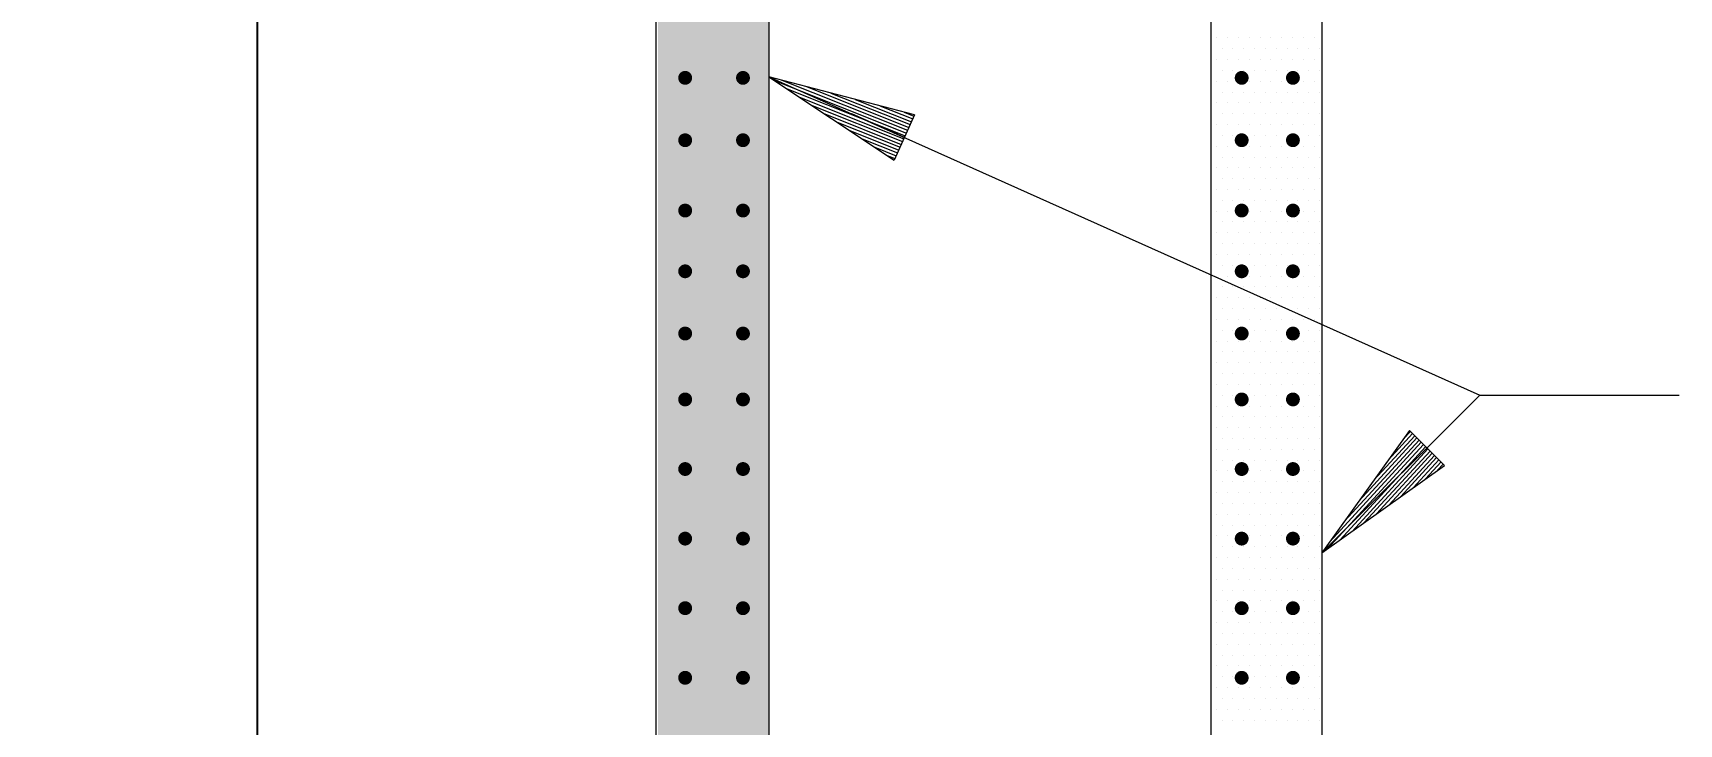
# Model space of a CAD drawing. Header units: feet. Extents: x 57903 to 63568, y -124112 to -112262.
# Drawn here: x 60198.5 to 60283.6, y -123985.6 to -123949.9 of the extents above; entities that cross this region are included whole.
import ezdxf

# ---------------------------------------------------------------- set-up
doc = ezdxf.new("R2010")
doc.units = ezdxf.units.FT
doc.header["$LTSCALE"] = 30
doc.header["$MEASUREMENT"] = 0
doc.layers.add('DIMS', color=137, linetype='Continuous', lineweight=15)
doc.layers.add('L1', color=251, linetype='Continuous', lineweight=13)
doc.styles.add('ARCH', font='ARCHITXT.SHX')
doc.dimstyles.new('ARCHITECTURAL', dxfattribs={"dimtxt": 3.5, "dimasz": 3.5, "dimexe": 4, "dimexo": 2, "dimgap": 1.5, "dimtad": 1, "dimdec": 1, "dimzin": 3, "dimdsep": 46, "dimlunit": 4, "dimtxsty": 'ARCH', "dimblk": 'DOT', "dimcen": 0.0625, "dimadec": 0, "dimazin": 0, "dimtfac": 1, "dimtdec": 1, "dimtix": 1, "dimtofl": 0, "dimtmove": 1, "dimatfit": 2, "dimldrblk": 'DOTSMALL', "dimfxl": 1, "dimtolj": 1, "dimtzin": 0, "dimarcsym": 0})

# ---------------------------------------------------------------- blocks, each defined once
blk = doc.blocks.new('_Dot')
at = {"layer": 'DIMS', "color": 0, "lineweight": -2}
blk.add_line((-0.5, 0), (-1, 0), dxfattribs=at)
at = {"layer": 'DIMS', "color": 0, "const_width": 0.5}
blk.add_lwpolyline([(-0.25, 0, 1), (0.25, 0, 1)], format="xyb", close=True, dxfattribs=at)
blk = doc.blocks.new('*D617')
at = {"layer": 'Defpoints', "color": 0, "transparency": 16777216}
for p in [(60210.122, -123819.725), (60233.593, -123819.725), (60230.922, -123995.465)]:
    blk.add_point(p, dxfattribs=at)
at = {"layer": 'DIMS', "color": 0, "lineweight": -2, "transparency": 16777216}
for p, q in [((60231.593, -123819.725), (60206.122, -123819.725)), ((60210.122, -123991.965), (60210.122, -123823.225)), ((60228.922, -123995.465), (60206.122, -123995.465))]:
    blk.add_line(p, q, dxfattribs=at)
at = {"layer": 'DIMS', "color": 0, "lineweight": -2, "transparency": 16777216, "xscale": 3.5, "yscale": 3.5, "zscale": 3.5}
for p, rotation in [((60210.122, -123819.725), 90), ((60210.122, -123995.465), 270)]:
    blk.add_blockref('_Dot', p, dxfattribs=dict(at, rotation=rotation))
at = {"layer": 'DIMS', "color": 0, "transparency": 16777216, "insert": (60207.612, -123905.518), "char_height": 3.5, "attachment_point": 5, "rotation": 90, "style": 'ARCH'}
blk.add_mtext('\\A1;10\'-0" MAX. HEIGHT\\P ', dxfattribs=at)
blk = doc.blocks.new('_DotSmall')
at = {"layer": 'DIMS', "color": 0, "const_width": 0.5}
blk.add_lwpolyline([(-0.0625, 0, 1), (0.0625, 0, 1)], format="xyb", close=True, dxfattribs=at)
blk = doc.blocks.new('*D621')
at = {"layer": 'Defpoints', "color": 0, "transparency": 16777216}
for p in [(60189.045, -123778.689), (60230.727, -123778.689), (60230.922, -123995.465)]:
    blk.add_point(p, dxfattribs=at)
at = {"layer": 'DIMS', "color": 0, "lineweight": -2, "transparency": 16777216}
for p, q in [((60228.727, -123778.689), (60185.045, -123778.689)), ((60189.045, -123991.965), (60189.045, -123782.189)), ((60228.922, -123995.465), (60185.045, -123995.465))]:
    blk.add_line(p, q, dxfattribs=at)
at = {"layer": 'DIMS', "color": 0, "lineweight": -2, "transparency": 16777216, "xscale": 3.5, "yscale": 3.5, "zscale": 3.5}
for p, rotation in [((60189.045, -123778.689), 90), ((60189.045, -123995.465), 270)]:
    blk.add_blockref('_Dot', p, dxfattribs=dict(at, rotation=rotation))
at = {"layer": 'DIMS', "color": 0, "transparency": 16777216, "insert": (60185.461, -123905.518), "char_height": 3.5, "attachment_point": 5, "rotation": 90, "style": 'ARCH'}
blk.add_mtext('\\A1;12\'-0" MAX. TOTAL WALL HEIGHT', dxfattribs=at)

msp = doc.modelspace()

# ---------------------------------------------------------------- hatches: boundary and pattern name
at = {"layer": 'DIMS'}
h = msp.add_hatch(dxfattribs=at)
h.set_pattern_fill('ANSI31', color=256, scale=1.279579, angle=-251.55914, style=0)
h.set_pattern_definition([(158.281613, (60060.16986, -123195.33722), (0.059187733, 0.148593384), [])])
h.paths.add_polyline_path([(60236.546, -123952.122), (60243.029, -123956.429), (60244.075, -123954.094)])
h = msp.add_hatch(dxfattribs=at)
h.set_pattern_fill('ANSI31', color=256, scale=1.279579, angle=-182.42038, style=0)
h.set_pattern_definition([(227.420376, (59495.13914, -123872.05754), (-0.117775334, 0.108222697), [])])
h.paths.add_polyline_path([(60265.122, -123976.739), (60271.455, -123972.215), (60269.646, -123970.406)])
at = {"layer": 'L1'}
h = msp.add_hatch(dxfattribs=at)
h.set_pattern_fill('DOTS', color=256, scale=8.957056, angle=360)
h.set_pattern_definition([(0, (15860.121, -66486.11737), (0.279908009, 0.5598160176), [0, -0.5598160176])])
h.paths.add_polyline_path([(60236.546, -123936.89), (60230.813, -123936.87), (60230.813, -124016.125), (60236.546, -124016.125)])

# ---------------------------------------------------------------- linework, layer by layer
at = {"layer": 'DIMS'}
for p, q in [((60236.546, -123952.122), (60273.278, -123968.583)), ((60236.546, -123952.122), (60243.029, -123956.429)), ((60244.075, -123954.094), (60236.546, -123952.122)), ((60244.075, -123954.094), (60243.029, -123956.429)), ((60265.226, -123976.635), (60273.278, -123968.583)), ((60273.278, -123968.583), (60283.578, -123968.583)), ((60269.646, -123970.406), (60265.122, -123976.739)), ((60269.646, -123970.406), (60271.455, -123972.215)), ((60265.122, -123976.739), (60271.455, -123972.215))]:
    msp.add_line(p, q, dxfattribs=at)
msp.add_lwpolyline([(60243.552, -123955.262), (60240.828, -123954.041)], dxfattribs=at)
at = {"layer": 'L1'}
for p, q in [((60230.727, -123988.445), (60230.727, -123910.807)), ((60236.546, -123937.353), (60236.546, -123988.445)), ((60259.389, -123937.353), (60259.389, -123988.445)), ((60265.122, -123937.353), (60265.122, -124016.125)), ((60259.409, -123950.672), (60259.409, -123950.672)), ((60259.689, -123950.112), (60259.689, -123950.112)), ((60259.969, -123950.672), (60259.969, -123950.672)), ((60260.249, -123950.112), (60260.249, -123950.112)), ((60260.529, -123950.672), (60260.529, -123950.672)), ((60260.809, -123950.112), (60260.809, -123950.112)), ((60261.089, -123950.672), (60261.089, -123950.672)), ((60261.369, -123950.112), (60261.369, -123950.112)), ((60261.649, -123950.672), (60261.649, -123950.672)), ((60261.928, -123950.112), (60261.928, -123950.112)), ((60262.208, -123950.672), (60262.208, -123950.672)), ((60262.488, -123950.112), (60262.488, -123950.112)), ((60262.768, -123950.672), (60262.768, -123950.672)), ((60263.048, -123950.112), (60263.048, -123950.112)), ((60263.328, -123950.672), (60263.328, -123950.672)), ((60263.608, -123950.112), (60263.608, -123950.112)), ((60263.888, -123950.672), (60263.888, -123950.672)), ((60264.168, -123950.112), (60264.168, -123950.112)), ((60264.448, -123950.672), (60264.448, -123950.672)), ((60264.728, -123950.112), (60264.728, -123950.112)), ((60265.007, -123950.672), (60265.007, -123950.672)), ((60259.689, -123951.232), (60259.689, -123951.232)), ((60260.249, -123951.232), (60260.249, -123951.232)), ((60260.809, -123951.232), (60260.809, -123951.232)), ((60261.369, -123951.232), (60261.369, -123951.232)), ((60261.928, -123951.232), (60261.928, -123951.232)), ((60262.488, -123951.232), (60262.488, -123951.232)), ((60263.048, -123951.232), (60263.048, -123951.232)), ((60263.608, -123951.232), (60263.608, -123951.232)), ((60264.168, -123951.232), (60264.168, -123951.232)), ((60264.728, -123951.232), (60264.728, -123951.232)), ((60259.409, -123951.791), (60259.409, -123951.791)), ((60259.689, -123952.351), (60259.689, -123952.351)), ((60259.969, -123951.791), (60259.969, -123951.791)), ((60260.249, -123952.351), (60260.249, -123952.351)), ((60260.529, -123951.791), (60260.529, -123951.791)), ((60260.809, -123952.351), (60260.809, -123952.351)), ((60261.089, -123951.791), (60261.089, -123951.791)), ((60261.369, -123952.351), (60261.369, -123952.351)), ((60261.649, -123951.791), (60261.649, -123951.791)), ((60261.928, -123952.351), (60261.928, -123952.351)), ((60262.208, -123951.791), (60262.208, -123951.791)), ((60262.488, -123952.351), (60262.488, -123952.351)), ((60262.768, -123951.791), (60262.768, -123951.791)), ((60263.048, -123952.351), (60263.048, -123952.351)), ((60263.328, -123951.791), (60263.328, -123951.791)), ((60263.608, -123952.351), (60263.608, -123952.351)), ((60263.888, -123951.791), (60263.888, -123951.791)), ((60264.168, -123952.351), (60264.168, -123952.351)), ((60264.448, -123951.791), (60264.448, -123951.791)), ((60264.728, -123952.351), (60264.728, -123952.351)), ((60265.007, -123951.791), (60265.007, -123951.791)), ((60259.409, -123952.911), (60259.409, -123952.911)), ((60259.969, -123952.911), (60259.969, -123952.911)), ((60260.529, -123952.911), (60260.529, -123952.911)), ((60261.089, -123952.911), (60261.089, -123952.911)), ((60261.649, -123952.911), (60261.649, -123952.911)), ((60262.208, -123952.911), (60262.208, -123952.911)), ((60262.768, -123952.911), (60262.768, -123952.911)), ((60263.328, -123952.911), (60263.328, -123952.911)), ((60263.888, -123952.911), (60263.888, -123952.911)), ((60264.448, -123952.911), (60264.448, -123952.911)), ((60265.007, -123952.911), (60265.007, -123952.911)), ((60259.409, -123954.031), (60259.409, -123954.031)), ((60259.689, -123953.471), (60259.689, -123953.471)), ((60259.969, -123954.031), (60259.969, -123954.031)), ((60260.249, -123953.471), (60260.249, -123953.471)), ((60260.529, -123954.031), (60260.529, -123954.031)), ((60260.809, -123953.471), (60260.809, -123953.471)), ((60261.089, -123954.031), (60261.089, -123954.031)), ((60261.369, -123953.471), (60261.369, -123953.471)), ((60261.649, -123954.031), (60261.649, -123954.031)), ((60261.928, -123953.471), (60261.928, -123953.471)), ((60262.208, -123954.031), (60262.208, -123954.031)), ((60262.488, -123953.471), (60262.488, -123953.471)), ((60262.768, -123954.031), (60262.768, -123954.031)), ((60263.048, -123953.471), (60263.048, -123953.471)), ((60263.328, -123954.031), (60263.328, -123954.031)), ((60263.608, -123953.471), (60263.608, -123953.471)), ((60263.888, -123954.031), (60263.888, -123954.031)), ((60264.168, -123953.471), (60264.168, -123953.471)), ((60264.448, -123954.031), (60264.448, -123954.031)), ((60264.728, -123953.471), (60264.728, -123953.471)), ((60265.007, -123954.031), (60265.007, -123954.031)), ((60259.689, -123954.59), (60259.689, -123954.59)), ((60260.249, -123954.59), (60260.249, -123954.59)), ((60260.809, -123954.59), (60260.809, -123954.59)), ((60261.369, -123954.59), (60261.369, -123954.59)), ((60261.928, -123954.59), (60261.928, -123954.59)), ((60262.488, -123954.59), (60262.488, -123954.59)), ((60263.048, -123954.59), (60263.048, -123954.59)), ((60263.608, -123954.59), (60263.608, -123954.59)), ((60264.168, -123954.59), (60264.168, -123954.59)), ((60264.728, -123954.59), (60264.728, -123954.59)), ((60259.409, -123955.15), (60259.409, -123955.15)), ((60259.689, -123955.71), (60259.689, -123955.71)), ((60259.969, -123955.15), (60259.969, -123955.15)), ((60260.249, -123955.71), (60260.249, -123955.71)), ((60260.529, -123955.15), (60260.529, -123955.15)), ((60260.809, -123955.71), (60260.809, -123955.71)), ((60261.089, -123955.15), (60261.089, -123955.15)), ((60261.369, -123955.71), (60261.369, -123955.71)), ((60261.649, -123955.15), (60261.649, -123955.15)), ((60261.928, -123955.71), (60261.928, -123955.71)), ((60262.208, -123955.15), (60262.208, -123955.15)), ((60262.488, -123955.71), (60262.488, -123955.71)), ((60262.768, -123955.15), (60262.768, -123955.15)), ((60263.048, -123955.71), (60263.048, -123955.71)), ((60263.328, -123955.15), (60263.328, -123955.15)), ((60263.608, -123955.71), (60263.608, -123955.71)), ((60263.888, -123955.15), (60263.888, -123955.15)), ((60264.168, -123955.71), (60264.168, -123955.71)), ((60264.448, -123955.15), (60264.448, -123955.15)), ((60264.728, -123955.71), (60264.728, -123955.71)), ((60265.007, -123955.15), (60265.007, -123955.15)), ((60259.409, -123956.27), (60259.409, -123956.27)), ((60259.969, -123956.27), (60259.969, -123956.27)), ((60260.529, -123956.27), (60260.529, -123956.27)), ((60261.089, -123956.27), (60261.089, -123956.27)), ((60261.649, -123956.27), (60261.649, -123956.27)), ((60262.208, -123956.27), (60262.208, -123956.27)), ((60262.768, -123956.27), (60262.768, -123956.27)), ((60263.328, -123956.27), (60263.328, -123956.27)), ((60263.888, -123956.27), (60263.888, -123956.27)), ((60264.448, -123956.27), (60264.448, -123956.27)), ((60265.007, -123956.27), (60265.007, -123956.27)), ((60259.409, -123957.39), (60259.409, -123957.39)), ((60259.689, -123956.83), (60259.689, -123956.83)), ((60259.969, -123957.39), (60259.969, -123957.39)), ((60260.249, -123956.83), (60260.249, -123956.83)), ((60260.529, -123957.39), (60260.529, -123957.39)), ((60260.809, -123956.83), (60260.809, -123956.83)), ((60261.089, -123957.39), (60261.089, -123957.39)), ((60261.369, -123956.83), (60261.369, -123956.83)), ((60261.649, -123957.39), (60261.649, -123957.39)), ((60261.928, -123956.83), (60261.928, -123956.83)), ((60262.208, -123957.39), (60262.208, -123957.39)), ((60262.488, -123956.83), (60262.488, -123956.83)), ((60262.768, -123957.39), (60262.768, -123957.39)), ((60263.048, -123956.83), (60263.048, -123956.83)), ((60263.328, -123957.39), (60263.328, -123957.39)), ((60263.608, -123956.83), (60263.608, -123956.83)), ((60263.888, -123957.39), (60263.888, -123957.39)), ((60264.168, -123956.83), (60264.168, -123956.83)), ((60264.448, -123957.39), (60264.448, -123957.39)), ((60264.728, -123956.83), (60264.728, -123956.83)), ((60265.007, -123957.39), (60265.007, -123957.39)), ((60259.689, -123957.949), (60259.689, -123957.949)), ((60260.249, -123957.949), (60260.249, -123957.949)), ((60260.809, -123957.949), (60260.809, -123957.949)), ((60261.369, -123957.949), (60261.369, -123957.949)), ((60261.928, -123957.949), (60261.928, -123957.949)), ((60262.488, -123957.949), (60262.488, -123957.949)), ((60263.048, -123957.949), (60263.048, -123957.949)), ((60263.608, -123957.949), (60263.608, -123957.949)), ((60264.168, -123957.949), (60264.168, -123957.949)), ((60264.728, -123957.949), (60264.728, -123957.949)), ((60259.409, -123958.509), (60259.409, -123958.509)), ((60259.689, -123959.069), (60259.689, -123959.069)), ((60259.969, -123958.509), (60259.969, -123958.509)), ((60260.249, -123959.069), (60260.249, -123959.069)), ((60260.529, -123958.509), (60260.529, -123958.509)), ((60260.809, -123959.069), (60260.809, -123959.069)), ((60261.089, -123958.509), (60261.089, -123958.509)), ((60261.369, -123959.069), (60261.369, -123959.069)), ((60261.649, -123958.509), (60261.649, -123958.509)), ((60261.928, -123959.069), (60261.928, -123959.069)), ((60262.208, -123958.509), (60262.208, -123958.509)), ((60262.488, -123959.069), (60262.488, -123959.069)), ((60262.768, -123958.509), (60262.768, -123958.509)), ((60263.048, -123959.069), (60263.048, -123959.069)), ((60263.328, -123958.509), (60263.328, -123958.509)), ((60263.608, -123959.069), (60263.608, -123959.069)), ((60263.888, -123958.509), (60263.888, -123958.509)), ((60264.168, -123959.069), (60264.168, -123959.069)), ((60264.448, -123958.509), (60264.448, -123958.509)), ((60264.728, -123959.069), (60264.728, -123959.069)), ((60265.007, -123958.509), (60265.007, -123958.509)), ((60259.409, -123959.629), (60259.409, -123959.629)), ((60259.689, -123960.189), (60259.689, -123960.189)), ((60259.969, -123959.629), (60259.969, -123959.629)), ((60260.249, -123960.189), (60260.249, -123960.189)), ((60260.529, -123959.629), (60260.529, -123959.629)), ((60260.809, -123960.189), (60260.809, -123960.189)), ((60261.089, -123959.629), (60261.089, -123959.629)), ((60261.369, -123960.189), (60261.369, -123960.189)), ((60261.649, -123959.629), (60261.649, -123959.629)), ((60261.928, -123960.189), (60261.928, -123960.189)), ((60262.208, -123959.629), (60262.208, -123959.629)), ((60262.488, -123960.189), (60262.488, -123960.189)), ((60262.768, -123959.629), (60262.768, -123959.629)), ((60263.048, -123960.189), (60263.048, -123960.189)), ((60263.328, -123959.629), (60263.328, -123959.629)), ((60263.608, -123960.189), (60263.608, -123960.189)), ((60263.888, -123959.629), (60263.888, -123959.629)), ((60264.168, -123960.189), (60264.168, -123960.189)), ((60264.448, -123959.629), (60264.448, -123959.629)), ((60264.728, -123960.189), (60264.728, -123960.189)), ((60265.007, -123959.629), (60265.007, -123959.629)), ((60259.409, -123960.748), (60259.409, -123960.748)), ((60259.969, -123960.748), (60259.969, -123960.748)), ((60260.529, -123960.748), (60260.529, -123960.748)), ((60261.089, -123960.748), (60261.089, -123960.748)), ((60261.649, -123960.748), (60261.649, -123960.748)), ((60262.208, -123960.748), (60262.208, -123960.748)), ((60262.768, -123960.748), (60262.768, -123960.748)), ((60263.328, -123960.748), (60263.328, -123960.748)), ((60263.888, -123960.748), (60263.888, -123960.748)), ((60264.448, -123960.748), (60264.448, -123960.748)), ((60265.007, -123960.748), (60265.007, -123960.748)), ((60259.409, -123961.868), (60259.409, -123961.868)), ((60259.689, -123961.308), (60259.689, -123961.308)), ((60259.969, -123961.868), (60259.969, -123961.868)), ((60260.249, -123961.308), (60260.249, -123961.308)), ((60260.529, -123961.868), (60260.529, -123961.868)), ((60260.809, -123961.308), (60260.809, -123961.308)), ((60261.089, -123961.868), (60261.089, -123961.868)), ((60261.369, -123961.308), (60261.369, -123961.308)), ((60261.649, -123961.868), (60261.649, -123961.868)), ((60261.928, -123961.308), (60261.928, -123961.308)), ((60262.208, -123961.868), (60262.208, -123961.868)), ((60262.488, -123961.308), (60262.488, -123961.308)), ((60262.768, -123961.868), (60262.768, -123961.868)), ((60263.048, -123961.308), (60263.048, -123961.308)), ((60263.328, -123961.868), (60263.328, -123961.868)), ((60263.608, -123961.308), (60263.608, -123961.308)), ((60263.888, -123961.868), (60263.888, -123961.868)), ((60264.168, -123961.308), (60264.168, -123961.308)), ((60264.448, -123961.868), (60264.448, -123961.868)), ((60264.728, -123961.308), (60264.728, -123961.308)), ((60265.007, -123961.868), (60265.007, -123961.868)), ((60259.689, -123962.428), (60259.689, -123962.428)), ((60260.249, -123962.428), (60260.249, -123962.428)), ((60260.809, -123962.428), (60260.809, -123962.428)), ((60261.369, -123962.428), (60261.369, -123962.428)), ((60261.928, -123962.428), (60261.928, -123962.428)), ((60262.488, -123962.428), (60262.488, -123962.428)), ((60263.048, -123962.428), (60263.048, -123962.428)), ((60263.608, -123962.428), (60263.608, -123962.428)), ((60264.168, -123962.428), (60264.168, -123962.428)), ((60264.728, -123962.428), (60264.728, -123962.428)), ((60259.409, -123962.988), (60259.409, -123962.988)), ((60259.689, -123963.548), (60259.689, -123963.548)), ((60259.969, -123962.988), (60259.969, -123962.988)), ((60260.249, -123963.548), (60260.249, -123963.548)), ((60260.529, -123962.988), (60260.529, -123962.988)), ((60260.809, -123963.548), (60260.809, -123963.548)), ((60261.089, -123962.988), (60261.089, -123962.988)), ((60261.369, -123963.548), (60261.369, -123963.548)), ((60261.649, -123962.988), (60261.649, -123962.988)), ((60261.928, -123963.548), (60261.928, -123963.548)), ((60262.208, -123962.988), (60262.208, -123962.988)), ((60262.488, -123963.548), (60262.488, -123963.548)), ((60262.768, -123962.988), (60262.768, -123962.988)), ((60263.048, -123963.548), (60263.048, -123963.548)), ((60263.328, -123962.988), (60263.328, -123962.988)), ((60263.608, -123963.548), (60263.608, -123963.548)), ((60263.888, -123962.988), (60263.888, -123962.988)), ((60264.168, -123963.548), (60264.168, -123963.548)), ((60264.448, -123962.988), (60264.448, -123962.988)), ((60264.728, -123963.548), (60264.728, -123963.548)), ((60265.007, -123962.988), (60265.007, -123962.988)), ((60259.409, -123964.107), (60259.409, -123964.107)), ((60259.969, -123964.107), (60259.969, -123964.107)), ((60260.529, -123964.107), (60260.529, -123964.107)), ((60261.089, -123964.107), (60261.089, -123964.107)), ((60261.649, -123964.107), (60261.649, -123964.107)), ((60262.208, -123964.107), (60262.208, -123964.107)), ((60262.768, -123964.107), (60262.768, -123964.107)), ((60263.328, -123964.107), (60263.328, -123964.107)), ((60263.888, -123964.107), (60263.888, -123964.107)), ((60264.448, -123964.107), (60264.448, -123964.107)), ((60265.007, -123964.107), (60265.007, -123964.107)), ((60259.409, -123965.227), (60259.409, -123965.227)), ((60259.689, -123964.667), (60259.689, -123964.667)), ((60259.969, -123965.227), (60259.969, -123965.227)), ((60260.249, -123964.667), (60260.249, -123964.667)), ((60260.529, -123965.227), (60260.529, -123965.227)), ((60260.809, -123964.667), (60260.809, -123964.667)), ((60261.089, -123965.227), (60261.089, -123965.227)), ((60261.369, -123964.667), (60261.369, -123964.667)), ((60261.649, -123965.227), (60261.649, -123965.227)), ((60261.928, -123964.667), (60261.928, -123964.667)), ((60262.208, -123965.227), (60262.208, -123965.227)), ((60262.488, -123964.667), (60262.488, -123964.667)), ((60262.768, -123965.227), (60262.768, -123965.227)), ((60263.048, -123964.667), (60263.048, -123964.667)), ((60263.328, -123965.227), (60263.328, -123965.227)), ((60263.608, -123964.667), (60263.608, -123964.667)), ((60263.888, -123965.227), (60263.888, -123965.227)), ((60264.168, -123964.667), (60264.168, -123964.667)), ((60264.448, -123965.227), (60264.448, -123965.227)), ((60264.728, -123964.667), (60264.728, -123964.667)), ((60265.007, -123965.227), (60265.007, -123965.227)), ((60259.689, -123965.787), (60259.689, -123965.787)), ((60260.249, -123965.787), (60260.249, -123965.787)), ((60260.809, -123965.787), (60260.809, -123965.787)), ((60261.369, -123965.787), (60261.369, -123965.787)), ((60261.928, -123965.787), (60261.928, -123965.787)), ((60262.488, -123965.787), (60262.488, -123965.787)), ((60263.048, -123965.787), (60263.048, -123965.787)), ((60263.608, -123965.787), (60263.608, -123965.787)), ((60264.168, -123965.787), (60264.168, -123965.787)), ((60264.728, -123965.787), (60264.728, -123965.787)), ((60259.409, -123966.347), (60259.409, -123966.347)), ((60259.689, -123966.906), (60259.689, -123966.906)), ((60259.969, -123966.347), (60259.969, -123966.347)), ((60260.249, -123966.906), (60260.249, -123966.906)), ((60260.529, -123966.347), (60260.529, -123966.347)), ((60260.809, -123966.906), (60260.809, -123966.906)), ((60261.089, -123966.347), (60261.089, -123966.347)), ((60261.369, -123966.906), (60261.369, -123966.906)), ((60261.649, -123966.347), (60261.649, -123966.347)), ((60261.928, -123966.906), (60261.928, -123966.906)), ((60262.208, -123966.347), (60262.208, -123966.347)), ((60262.488, -123966.906), (60262.488, -123966.906)), ((60262.768, -123966.347), (60262.768, -123966.347)), ((60263.048, -123966.906), (60263.048, -123966.906)), ((60263.328, -123966.347), (60263.328, -123966.347)), ((60263.608, -123966.906), (60263.608, -123966.906)), ((60263.888, -123966.347), (60263.888, -123966.347)), ((60264.168, -123966.906), (60264.168, -123966.906)), ((60264.448, -123966.347), (60264.448, -123966.347)), ((60264.728, -123966.906), (60264.728, -123966.906)), ((60265.007, -123966.347), (60265.007, -123966.347)), ((60259.409, -123967.466), (60259.409, -123967.466)), ((60259.969, -123967.466), (60259.969, -123967.466)), ((60260.529, -123967.466), (60260.529, -123967.466)), ((60261.089, -123967.466), (60261.089, -123967.466)), ((60261.649, -123967.466), (60261.649, -123967.466)), ((60262.208, -123967.466), (60262.208, -123967.466)), ((60262.768, -123967.466), (60262.768, -123967.466)), ((60263.328, -123967.466), (60263.328, -123967.466)), ((60263.888, -123967.466), (60263.888, -123967.466)), ((60264.448, -123967.466), (60264.448, -123967.466)), ((60265.007, -123967.466), (60265.007, -123967.466)), ((60259.409, -123968.586), (60259.409, -123968.586)), ((60259.689, -123968.026), (60259.689, -123968.026)), ((60259.969, -123968.586), (60259.969, -123968.586)), ((60260.249, -123968.026), (60260.249, -123968.026)), ((60260.529, -123968.586), (60260.529, -123968.586)), ((60260.809, -123968.026), (60260.809, -123968.026)), ((60261.089, -123968.586), (60261.089, -123968.586)), ((60261.369, -123968.026), (60261.369, -123968.026)), ((60261.649, -123968.586), (60261.649, -123968.586)), ((60261.928, -123968.026), (60261.928, -123968.026)), ((60262.208, -123968.586), (60262.208, -123968.586)), ((60262.488, -123968.026), (60262.488, -123968.026)), ((60262.768, -123968.586), (60262.768, -123968.586)), ((60263.048, -123968.026), (60263.048, -123968.026)), ((60263.328, -123968.586), (60263.328, -123968.586)), ((60263.608, -123968.026), (60263.608, -123968.026)), ((60263.888, -123968.586), (60263.888, -123968.586)), ((60264.168, -123968.026), (60264.168, -123968.026)), ((60264.448, -123968.586), (60264.448, -123968.586)), ((60264.728, -123968.026), (60264.728, -123968.026)), ((60265.007, -123968.586), (60265.007, -123968.586)), ((60259.689, -123969.146), (60259.689, -123969.146)), ((60260.249, -123969.146), (60260.249, -123969.146)), ((60260.809, -123969.146), (60260.809, -123969.146)), ((60261.369, -123969.146), (60261.369, -123969.146)), ((60261.928, -123969.146), (60261.928, -123969.146)), ((60262.488, -123969.146), (60262.488, -123969.146)), ((60263.048, -123969.146), (60263.048, -123969.146)), ((60263.608, -123969.146), (60263.608, -123969.146)), ((60264.168, -123969.146), (60264.168, -123969.146)), ((60264.728, -123969.146), (60264.728, -123969.146)), ((60259.409, -123969.706), (60259.409, -123969.706)), ((60259.689, -123970.265), (60259.689, -123970.265)), ((60259.969, -123969.706), (60259.969, -123969.706)), ((60260.249, -123970.265), (60260.249, -123970.265)), ((60260.529, -123969.706), (60260.529, -123969.706)), ((60260.809, -123970.265), (60260.809, -123970.265)), ((60261.089, -123969.706), (60261.089, -123969.706)), ((60261.369, -123970.265), (60261.369, -123970.265)), ((60261.649, -123969.706), (60261.649, -123969.706)), ((60261.928, -123970.265), (60261.928, -123970.265)), ((60262.208, -123969.706), (60262.208, -123969.706)), ((60262.488, -123970.265), (60262.488, -123970.265)), ((60262.768, -123969.706), (60262.768, -123969.706)), ((60263.048, -123970.265), (60263.048, -123970.265)), ((60263.328, -123969.706), (60263.328, -123969.706)), ((60263.608, -123970.265), (60263.608, -123970.265)), ((60263.888, -123969.706), (60263.888, -123969.706)), ((60264.168, -123970.265), (60264.168, -123970.265)), ((60264.448, -123969.706), (60264.448, -123969.706)), ((60264.728, -123970.265), (60264.728, -123970.265)), ((60265.007, -123969.706), (60265.007, -123969.706)), ((60259.409, -123970.825), (60259.409, -123970.825)), ((60259.969, -123970.825), (60259.969, -123970.825)), ((60260.529, -123970.825), (60260.529, -123970.825)), ((60261.089, -123970.825), (60261.089, -123970.825)), ((60261.649, -123970.825), (60261.649, -123970.825)), ((60262.208, -123970.825), (60262.208, -123970.825)), ((60262.768, -123970.825), (60262.768, -123970.825)), ((60263.328, -123970.825), (60263.328, -123970.825)), ((60263.888, -123970.825), (60263.888, -123970.825)), ((60264.448, -123970.825), (60264.448, -123970.825)), ((60265.007, -123970.825), (60265.007, -123970.825)), ((60259.409, -123971.945), (60259.409, -123971.945)), ((60259.689, -123971.385), (60259.689, -123971.385)), ((60259.969, -123971.945), (60259.969, -123971.945)), ((60260.249, -123971.385), (60260.249, -123971.385)), ((60260.529, -123971.945), (60260.529, -123971.945)), ((60260.809, -123971.385), (60260.809, -123971.385)), ((60261.089, -123971.945), (60261.089, -123971.945)), ((60261.369, -123971.385), (60261.369, -123971.385)), ((60261.649, -123971.945), (60261.649, -123971.945)), ((60261.928, -123971.385), (60261.928, -123971.385)), ((60262.208, -123971.945), (60262.208, -123971.945)), ((60262.488, -123971.385), (60262.488, -123971.385)), ((60262.768, -123971.945), (60262.768, -123971.945)), ((60263.048, -123971.385), (60263.048, -123971.385)), ((60263.328, -123971.945), (60263.328, -123971.945)), ((60263.608, -123971.385), (60263.608, -123971.385)), ((60263.888, -123971.945), (60263.888, -123971.945)), ((60264.168, -123971.385), (60264.168, -123971.385)), ((60264.448, -123971.945), (60264.448, -123971.945)), ((60264.728, -123971.385), (60264.728, -123971.385)), ((60265.007, -123971.945), (60265.007, -123971.945)), ((60259.689, -123972.505), (60259.689, -123972.505)), ((60260.249, -123972.505), (60260.249, -123972.505)), ((60260.809, -123972.505), (60260.809, -123972.505)), ((60261.369, -123972.505), (60261.369, -123972.505)), ((60261.928, -123972.505), (60261.928, -123972.505)), ((60262.488, -123972.505), (60262.488, -123972.505)), ((60263.048, -123972.505), (60263.048, -123972.505)), ((60263.608, -123972.505), (60263.608, -123972.505)), ((60264.168, -123972.505), (60264.168, -123972.505)), ((60264.728, -123972.505), (60264.728, -123972.505)), ((60259.409, -123973.064), (60259.409, -123973.064)), ((60259.689, -123973.624), (60259.689, -123973.624)), ((60259.969, -123973.064), (60259.969, -123973.064)), ((60260.249, -123973.624), (60260.249, -123973.624)), ((60260.529, -123973.064), (60260.529, -123973.064)), ((60260.809, -123973.624), (60260.809, -123973.624)), ((60261.089, -123973.064), (60261.089, -123973.064)), ((60261.369, -123973.624), (60261.369, -123973.624)), ((60261.649, -123973.064), (60261.649, -123973.064)), ((60261.928, -123973.624), (60261.928, -123973.624)), ((60262.208, -123973.064), (60262.208, -123973.064)), ((60262.488, -123973.624), (60262.488, -123973.624)), ((60262.768, -123973.064), (60262.768, -123973.064)), ((60263.048, -123973.624), (60263.048, -123973.624)), ((60263.328, -123973.064), (60263.328, -123973.064)), ((60263.608, -123973.624), (60263.608, -123973.624)), ((60263.888, -123973.064), (60263.888, -123973.064)), ((60264.168, -123973.624), (60264.168, -123973.624)), ((60264.448, -123973.064), (60264.448, -123973.064)), ((60264.728, -123973.624), (60264.728, -123973.624)), ((60265.007, -123973.064), (60265.007, -123973.064)), ((60259.409, -123974.184), (60259.409, -123974.184)), ((60259.969, -123974.184), (60259.969, -123974.184)), ((60260.529, -123974.184), (60260.529, -123974.184)), ((60261.089, -123974.184), (60261.089, -123974.184)), ((60261.649, -123974.184), (60261.649, -123974.184)), ((60262.208, -123974.184), (60262.208, -123974.184)), ((60262.768, -123974.184), (60262.768, -123974.184)), ((60263.328, -123974.184), (60263.328, -123974.184)), ((60263.888, -123974.184), (60263.888, -123974.184)), ((60264.448, -123974.184), (60264.448, -123974.184)), ((60265.007, -123974.184), (60265.007, -123974.184)), ((60259.409, -123975.304), (60259.409, -123975.304)), ((60259.689, -123974.744), (60259.689, -123974.744)), ((60259.969, -123975.304), (60259.969, -123975.304)), ((60260.249, -123974.744), (60260.249, -123974.744)), ((60260.529, -123975.304), (60260.529, -123975.304)), ((60260.809, -123974.744), (60260.809, -123974.744)), ((60261.089, -123975.304), (60261.089, -123975.304)), ((60261.369, -123974.744), (60261.369, -123974.744)), ((60261.649, -123975.304), (60261.649, -123975.304)), ((60261.928, -123974.744), (60261.928, -123974.744)), ((60262.208, -123975.304), (60262.208, -123975.304)), ((60262.488, -123974.744), (60262.488, -123974.744)), ((60262.768, -123975.304), (60262.768, -123975.304)), ((60263.048, -123974.744), (60263.048, -123974.744)), ((60263.328, -123975.304), (60263.328, -123975.304)), ((60263.608, -123974.744), (60263.608, -123974.744)), ((60263.888, -123975.304), (60263.888, -123975.304)), ((60264.168, -123974.744), (60264.168, -123974.744)), ((60264.448, -123975.304), (60264.448, -123975.304)), ((60264.728, -123974.744), (60264.728, -123974.744)), ((60265.007, -123975.304), (60265.007, -123975.304)), ((60259.689, -123975.863), (60259.689, -123975.863)), ((60260.249, -123975.863), (60260.249, -123975.863)), ((60260.809, -123975.863), (60260.809, -123975.863)), ((60261.369, -123975.863), (60261.369, -123975.863)), ((60261.928, -123975.863), (60261.928, -123975.863)), ((60262.488, -123975.863), (60262.488, -123975.863)), ((60263.048, -123975.863), (60263.048, -123975.863)), ((60263.608, -123975.863), (60263.608, -123975.863)), ((60264.168, -123975.863), (60264.168, -123975.863)), ((60264.728, -123975.863), (60264.728, -123975.863)), ((60259.409, -123976.423), (60259.409, -123976.423)), ((60259.689, -123976.983), (60259.689, -123976.983)), ((60259.969, -123976.423), (60259.969, -123976.423)), ((60260.249, -123976.983), (60260.249, -123976.983)), ((60260.529, -123976.423), (60260.529, -123976.423)), ((60260.809, -123976.983), (60260.809, -123976.983)), ((60261.089, -123976.423), (60261.089, -123976.423)), ((60261.369, -123976.983), (60261.369, -123976.983)), ((60261.649, -123976.423), (60261.649, -123976.423)), ((60261.928, -123976.983), (60261.928, -123976.983)), ((60262.208, -123976.423), (60262.208, -123976.423)), ((60262.488, -123976.983), (60262.488, -123976.983)), ((60262.768, -123976.423), (60262.768, -123976.423)), ((60263.048, -123976.983), (60263.048, -123976.983)), ((60263.328, -123976.423), (60263.328, -123976.423)), ((60263.608, -123976.983), (60263.608, -123976.983)), ((60263.888, -123976.423), (60263.888, -123976.423)), ((60264.168, -123976.983), (60264.168, -123976.983)), ((60264.448, -123976.423), (60264.448, -123976.423)), ((60264.728, -123976.983), (60264.728, -123976.983)), ((60265.007, -123976.423), (60265.007, -123976.423)), ((60259.409, -123977.543), (60259.409, -123977.543)), ((60259.969, -123977.543), (60259.969, -123977.543)), ((60260.529, -123977.543), (60260.529, -123977.543)), ((60261.089, -123977.543), (60261.089, -123977.543)), ((60261.649, -123977.543), (60261.649, -123977.543)), ((60262.208, -123977.543), (60262.208, -123977.543)), ((60262.768, -123977.543), (60262.768, -123977.543)), ((60263.328, -123977.543), (60263.328, -123977.543)), ((60263.888, -123977.543), (60263.888, -123977.543)), ((60264.448, -123977.543), (60264.448, -123977.543)), ((60265.007, -123977.543), (60265.007, -123977.543)), ((60259.409, -123978.663), (60259.409, -123978.663)), ((60259.689, -123978.103), (60259.689, -123978.103)), ((60259.969, -123978.663), (60259.969, -123978.663)), ((60260.249, -123978.103), (60260.249, -123978.103)), ((60260.529, -123978.663), (60260.529, -123978.663)), ((60260.809, -123978.103), (60260.809, -123978.103)), ((60261.089, -123978.663), (60261.089, -123978.663)), ((60261.369, -123978.103), (60261.369, -123978.103)), ((60261.649, -123978.663), (60261.649, -123978.663)), ((60261.928, -123978.103), (60261.928, -123978.103)), ((60262.208, -123978.663), (60262.208, -123978.663)), ((60262.488, -123978.103), (60262.488, -123978.103)), ((60262.768, -123978.663), (60262.768, -123978.663)), ((60263.048, -123978.103), (60263.048, -123978.103)), ((60263.328, -123978.663), (60263.328, -123978.663)), ((60263.608, -123978.103), (60263.608, -123978.103)), ((60263.888, -123978.663), (60263.888, -123978.663)), ((60264.168, -123978.103), (60264.168, -123978.103)), ((60264.448, -123978.663), (60264.448, -123978.663)), ((60264.728, -123978.103), (60264.728, -123978.103)), ((60265.007, -123978.663), (60265.007, -123978.663)), ((60259.689, -123979.222), (60259.689, -123979.222)), ((60260.249, -123979.222), (60260.249, -123979.222)), ((60260.809, -123979.222), (60260.809, -123979.222)), ((60261.369, -123979.222), (60261.369, -123979.222)), ((60261.928, -123979.222), (60261.928, -123979.222)), ((60262.488, -123979.222), (60262.488, -123979.222)), ((60263.048, -123979.222), (60263.048, -123979.222)), ((60263.608, -123979.222), (60263.608, -123979.222)), ((60264.168, -123979.222), (60264.168, -123979.222)), ((60264.728, -123979.222), (60264.728, -123979.222)), ((60259.409, -123979.782), (60259.409, -123979.782)), ((60259.689, -123980.342), (60259.689, -123980.342)), ((60259.969, -123979.782), (60259.969, -123979.782)), ((60260.249, -123980.342), (60260.249, -123980.342)), ((60260.529, -123979.782), (60260.529, -123979.782)), ((60260.809, -123980.342), (60260.809, -123980.342)), ((60261.089, -123979.782), (60261.089, -123979.782)), ((60261.369, -123980.342), (60261.369, -123980.342)), ((60261.649, -123979.782), (60261.649, -123979.782)), ((60261.928, -123980.342), (60261.928, -123980.342)), ((60262.208, -123979.782), (60262.208, -123979.782)), ((60262.488, -123980.342), (60262.488, -123980.342)), ((60262.768, -123979.782), (60262.768, -123979.782)), ((60263.048, -123980.342), (60263.048, -123980.342)), ((60263.328, -123979.782), (60263.328, -123979.782)), ((60263.608, -123980.342), (60263.608, -123980.342)), ((60263.888, -123979.782), (60263.888, -123979.782)), ((60264.168, -123980.342), (60264.168, -123980.342)), ((60264.448, -123979.782), (60264.448, -123979.782)), ((60264.728, -123980.342), (60264.728, -123980.342)), ((60265.007, -123979.782), (60265.007, -123979.782)), ((60259.409, -123980.902), (60259.409, -123980.902)), ((60259.689, -123981.462), (60259.689, -123981.462)), ((60259.969, -123980.902), (60259.969, -123980.902)), ((60260.249, -123981.462), (60260.249, -123981.462)), ((60260.529, -123980.902), (60260.529, -123980.902)), ((60260.809, -123981.462), (60260.809, -123981.462)), ((60261.089, -123980.902), (60261.089, -123980.902)), ((60261.369, -123981.462), (60261.369, -123981.462)), ((60261.649, -123980.902), (60261.649, -123980.902)), ((60261.928, -123981.462), (60261.928, -123981.462)), ((60262.208, -123980.902), (60262.208, -123980.902)), ((60262.488, -123981.462), (60262.488, -123981.462)), ((60262.768, -123980.902), (60262.768, -123980.902)), ((60263.048, -123981.462), (60263.048, -123981.462)), ((60263.328, -123980.902), (60263.328, -123980.902)), ((60263.608, -123981.462), (60263.608, -123981.462)), ((60263.888, -123980.902), (60263.888, -123980.902)), ((60264.168, -123981.462), (60264.168, -123981.462)), ((60264.448, -123980.902), (60264.448, -123980.902)), ((60264.728, -123981.462), (60264.728, -123981.462)), ((60265.007, -123980.902), (60265.007, -123980.902)), ((60259.409, -123982.021), (60259.409, -123982.021)), ((60259.969, -123982.021), (60259.969, -123982.021)), ((60260.529, -123982.021), (60260.529, -123982.021)), ((60261.089, -123982.021), (60261.089, -123982.021)), ((60261.649, -123982.021), (60261.649, -123982.021)), ((60262.208, -123982.021), (60262.208, -123982.021)), ((60262.768, -123982.021), (60262.768, -123982.021)), ((60263.328, -123982.021), (60263.328, -123982.021)), ((60263.888, -123982.021), (60263.888, -123982.021)), ((60264.448, -123982.021), (60264.448, -123982.021)), ((60265.007, -123982.021), (60265.007, -123982.021)), ((60259.409, -123983.141), (60259.409, -123983.141)), ((60259.689, -123982.581), (60259.689, -123982.581)), ((60259.969, -123983.141), (60259.969, -123983.141)), ((60260.249, -123982.581), (60260.249, -123982.581)), ((60260.529, -123983.141), (60260.529, -123983.141)), ((60260.809, -123982.581), (60260.809, -123982.581)), ((60261.089, -123983.141), (60261.089, -123983.141)), ((60261.369, -123982.581), (60261.369, -123982.581)), ((60261.649, -123983.141), (60261.649, -123983.141)), ((60261.928, -123982.581), (60261.928, -123982.581)), ((60262.208, -123983.141), (60262.208, -123983.141)), ((60262.488, -123982.581), (60262.488, -123982.581)), ((60262.768, -123983.141), (60262.768, -123983.141)), ((60263.048, -123982.581), (60263.048, -123982.581)), ((60263.328, -123983.141), (60263.328, -123983.141)), ((60263.608, -123982.581), (60263.608, -123982.581)), ((60263.888, -123983.141), (60263.888, -123983.141)), ((60264.168, -123982.581), (60264.168, -123982.581)), ((60264.448, -123983.141), (60264.448, -123983.141)), ((60264.728, -123982.581), (60264.728, -123982.581)), ((60265.007, -123983.141), (60265.007, -123983.141)), ((60259.689, -123983.701), (60259.689, -123983.701)), ((60260.249, -123983.701), (60260.249, -123983.701)), ((60260.809, -123983.701), (60260.809, -123983.701)), ((60261.369, -123983.701), (60261.369, -123983.701)), ((60261.928, -123983.701), (60261.928, -123983.701)), ((60262.488, -123983.701), (60262.488, -123983.701)), ((60263.048, -123983.701), (60263.048, -123983.701)), ((60263.608, -123983.701), (60263.608, -123983.701)), ((60264.168, -123983.701), (60264.168, -123983.701)), ((60264.728, -123983.701), (60264.728, -123983.701)), ((60259.409, -123984.261), (60259.409, -123984.261)), ((60259.689, -123984.821), (60259.689, -123984.821)), ((60259.969, -123984.261), (60259.969, -123984.261)), ((60260.249, -123984.821), (60260.249, -123984.821)), ((60260.529, -123984.261), (60260.529, -123984.261)), ((60260.809, -123984.821), (60260.809, -123984.821)), ((60261.089, -123984.261), (60261.089, -123984.261)), ((60261.369, -123984.821), (60261.369, -123984.821)), ((60261.649, -123984.261), (60261.649, -123984.261)), ((60261.928, -123984.821), (60261.928, -123984.821)), ((60262.208, -123984.261), (60262.208, -123984.261)), ((60262.488, -123984.821), (60262.488, -123984.821)), ((60262.768, -123984.261), (60262.768, -123984.261)), ((60263.048, -123984.821), (60263.048, -123984.821)), ((60263.328, -123984.261), (60263.328, -123984.261)), ((60263.608, -123984.821), (60263.608, -123984.821)), ((60263.888, -123984.261), (60263.888, -123984.261)), ((60264.168, -123984.821), (60264.168, -123984.821)), ((60264.448, -123984.261), (60264.448, -123984.261)), ((60264.728, -123984.821), (60264.728, -123984.821)), ((60265.007, -123984.261), (60265.007, -123984.261)), ((60259.409, -123985.38), (60259.409, -123985.38)), ((60259.969, -123985.38), (60259.969, -123985.38)), ((60260.529, -123985.38), (60260.529, -123985.38)), ((60261.089, -123985.38), (60261.089, -123985.38)), ((60261.649, -123985.38), (60261.649, -123985.38)), ((60262.208, -123985.38), (60262.208, -123985.38)), ((60262.768, -123985.38), (60262.768, -123985.38)), ((60263.328, -123985.38), (60263.328, -123985.38)), ((60263.888, -123985.38), (60263.888, -123985.38)), ((60264.448, -123985.38), (60264.448, -123985.38)), ((60265.007, -123985.38), (60265.007, -123985.38))]:
    msp.add_line(p, q, dxfattribs=at)
at = {"layer": 'L1', "const_width": 0.358}
for points in [[(60232.223, -123952.357, 1), (60232.223, -123951.999, 1)], [(60235.211, -123952.357, 1), (60235.211, -123951.999, 1)], [(60260.978, -123952.357, 1), (60260.978, -123951.999, 1)], [(60263.626, -123952.357, -1), (60263.626, -123951.999, -1)], [(60232.223, -123955.582, 1), (60232.223, -123955.224, 1)], [(60235.211, -123955.582, 1), (60235.211, -123955.224, 1)], [(60260.978, -123955.582, 1), (60260.978, -123955.224, 1)], [(60263.626, -123955.582, -1), (60263.626, -123955.224, -1)], [(60232.223, -123959.218, 1), (60232.223, -123958.86, 1)], [(60235.211, -123959.218, 1), (60235.211, -123958.86, 1)], [(60260.978, -123959.218, 1), (60260.978, -123958.86, 1)], [(60263.626, -123959.218, -1), (60263.626, -123958.86, -1)], [(60232.223, -123962.359, 1), (60232.223, -123962.001, 1)], [(60235.211, -123962.359, 1), (60235.211, -123962.001, 1)], [(60260.978, -123962.359, 1), (60260.978, -123962.001, 1)], [(60263.626, -123962.359, -1), (60263.626, -123962.001, -1)], [(60232.223, -123965.577, 1), (60232.223, -123965.219, 1)], [(60235.211, -123965.577, 1), (60235.211, -123965.219, 1)], [(60260.978, -123965.577, 1), (60260.978, -123965.219, 1)], [(60263.626, -123965.577, -1), (60263.626, -123965.219, -1)], [(60232.223, -123968.985, 1), (60232.223, -123968.626, 1)], [(60235.211, -123968.985, 1), (60235.211, -123968.626, 1)], [(60260.978, -123968.985, 1), (60260.978, -123968.626, 1)], [(60263.626, -123968.985, -1), (60263.626, -123968.626, -1)], [(60232.223, -123972.582, 1), (60232.223, -123972.224, 1)], [(60235.211, -123972.582, 1), (60235.211, -123972.224, 1)], [(60260.978, -123972.582, 1), (60260.978, -123972.224, 1)], [(60263.626, -123972.582, -1), (60263.626, -123972.224, -1)], [(60232.223, -123976.18, 1), (60232.223, -123975.822, 1)], [(60235.211, -123976.18, 1), (60235.211, -123975.822, 1)], [(60260.978, -123976.18, 1), (60260.978, -123975.822, 1)], [(60263.626, -123976.18, -1), (60263.626, -123975.822, -1)], [(60232.223, -123979.778, 1), (60232.223, -123979.42, 1)], [(60235.211, -123979.778, 1), (60235.211, -123979.42, 1)], [(60260.978, -123979.778, 1), (60260.978, -123979.42, 1)], [(60263.626, -123979.778, -1), (60263.626, -123979.42, -1)], [(60232.223, -123983.376, 1), (60232.223, -123983.017, 1)], [(60235.211, -123983.376, 1), (60235.211, -123983.017, 1)], [(60260.978, -123983.376, 1), (60260.978, -123983.017, 1)], [(60263.626, -123983.376, -1), (60263.626, -123983.017, -1)]]:
    msp.add_lwpolyline(points, format="xyb", close=True, dxfattribs=at)

# ---------------------------------------------------------------- dimensions: what is measured, and where the dimension line sits
at = {"layer": 'DIMS', "color": 7}
for base, p2, text, picture, middle in [((60189.045, -123778.689), (60230.727, -123778.689), '12\'-0" MAX. TOTAL WALL HEIGHT', '*D621', (60189.045, -123905.518)), ((60210.122, -123819.725), (60233.593, -123819.725), '10\'-0" MAX. HEIGHT\\P ', '*D617', (60214.112, -123905.518))]:
    dim = msp.add_linear_dim(base=base, p1=(60230.922, -123995.465), p2=p2, angle=90, text=text, dimstyle='ARCHITECTURAL', dxfattribs=at)
    dim.commit()
    dim.dimension.update_dxf_attribs({"geometry": picture, "text_midpoint": middle, "dimtype": 160})

doc.saveas('drawing.dxf')
